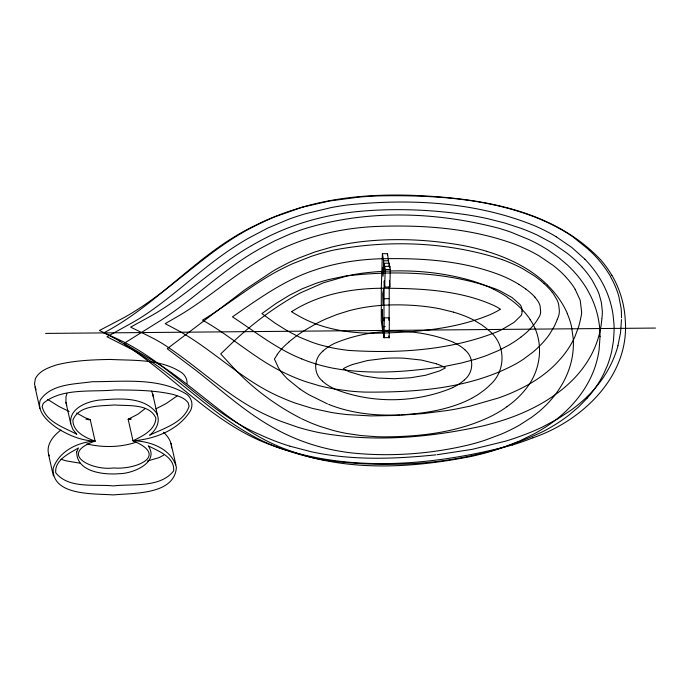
<?xml version="1.0" encoding="UTF-8"?>
<svg xmlns="http://www.w3.org/2000/svg" width="690" height="690" viewBox="0 0 690 690"><rect width="100%" height="100%" fill="white"/><g stroke="black" fill="none" stroke-linecap="round" stroke-linejoin="round"><path stroke-width="1.03" d="M389.238 286.272L389.134 320.462L389.367 317.849L384.244 317.866L383.916 320.859L384.175 281.416L384.33 280.813L384.701 287.083L389.824 287.066L390.316 269.436L389.867 266.323L384.744 266.34L384.278 268.496L384.002 263.295L383.994 268.859L382.959 276.311L382.648 270.333L382.881 267.677L383.235 273.507L383.649 260.811L382.398 253.687L387.521 253.67L388.712 263.175M382.398 253.687L381.32 287.247L381.268 320.885L382.605 330.156L382.286 309.491L382.985 331.485L383.183 333.192L383.364 329.716L384.063 337.962L384.244 317.866M388.824 335.952L389.186 337.936L389.367 317.849M621.509 317.857L621.388 311.733A69.474 65.567 -12.7 0 0 621.086 308.051L618.749 296.096A88.441 83.473 -12.7 0 0 615.523 286.885A105.51 99.576 -12.7 0 0 612.349 280.054L610.443 276.535M621.492 319.574L620.534 332.709L617.921 345.724M384.701 287.083L385.193 269.454L384.744 266.34M171.474 447.888C171.775 441.773 167.825 436.304 163.59 432.233M387.418 255.067L387.521 253.67M601.922 318.521L602.241 314.838A49.749 46.955 -12.7 0 0 602.336 311.112L601.361 302.513L599.17 294.406A69.086 65.205 -12.7 0 0 597.393 290.033L592.745 281.201A102.017 96.281 -12.7 0 0 582.239 267.272M601.878 318.935L601.68 320.738A102.603 96.842 -12.7 0 1 599.765 332.364C587.863 382.683 537.915 411.309 491.375 423.677A285.677 269.626 -12.7 0 1 483.492 425.773C430.086 437.572 373.885 442.644 319.72 432.716A227.433 214.65 -12.7 0 1 297.58 427.145L280.563 421.185A224.5 211.882 -12.7 0 1 268.125 415.803C229.114 398.38 199.022 367.166 163.513 344.25A161.581 152.499 -12.7 0 0 150.48 336.944L130.617 327.12L150.429 316.27C186.395 296.062 215.616 265.986 251.531 245.649M389.514 267.755L389.867 266.323M580.514 319.263L581.325 315.313A32.999 31.145 -12.7 0 0 581.567 313.458L581.584 313.277A25.97 24.512 -12.7 0 0 581.653 312.173L580.273 300.745A38.071 35.932 -12.7 0 0 579.997 299.771L575.175 289.317M580.428 319.634L580.023 321.368A85.379 80.583 -12.7 0 1 578.634 326.767L574.615 337.436A93.952 88.674 -12.7 0 1 560.039 359.352C545.566 376.033 525.892 387.349 505.537 395.361A203.783 192.329 -12.7 0 1 498.672 397.914L470.287 406.082M66.956 393.628L66.007 396.509L65.921 402.322L70.768 423.832L72.855 429.387L76.806 434.286C64.265 427.515 45.989 422.021 42.15 406.652L43.228 403.365C61.841 387.547 92.201 392.274 114.876 389.945C134.257 390.048 153.87 390.083 172.871 394.387C178.443 396.129 184.704 397.776 188.223 402.848L189.095 406.281C183.626 422.737 163.797 428.274 149.618 435.2C153.939 431.871 157.38 427.119 158.131 421.616A15.965 15.068 -12.7 0 0 156.242 412.603C142.951 396.034 118.059 398.648 99.127 400.096C86.811 401.571 68.664 408.48 70.768 423.832M557.287 319.41L557.831 318.055A24.823 23.426 -12.7 0 0 559.133 313.881L559.323 311.94A25.237 23.822 -12.7 0 0 559.34 310.655L558.771 305.101A26.893 25.383 -12.7 0 0 558.659 304.575L558.236 302.979A26.41 24.926 -12.7 0 0 556.977 299.805L553.829 294.457A55.528 52.414 -12.7 0 0 552.725 292.922L552.267 292.319M557.235 319.539L556.683 320.885A67.482 63.687 -12.7 0 1 553.639 327.509L549.551 334.253A84.387 79.652 -12.7 0 1 541.141 344.474L536.673 348.855A103.371 97.566 -12.7 0 1 532.732 352.288L523.227 359.369A117.291 110.702 -12.7 0 1 516.5 363.535C470.589 388.651 416.458 392.455 365.079 392.101A234.773 221.585 -12.7 0 1 349.364 391.023L335.133 389.091A190.319 179.624 -12.7 0 1 319.004 385.65L305.937 381.734A183.488 173.173 -12.7 0 1 290.654 375.757L286.315 373.764M277.337 354.557L274.404 359.024L278.372 367.615A51.974 49.05 -12.7 0 0 285.194 376.542L286.238 377.715A75.883 71.613 -12.7 0 0 287.739 379.19L299.771 388.884M524.495 390.531C541.443 371.298 545.143 340.946 530.032 319.582M587.233 398.096L578.6 406.928L569.224 414.888A156.38 147.591 -12.7 0 1 555.812 424.247L553.88 425.445A178.4 168.377 -12.7 0 1 543.694 431.198C476.186 463.758 397.578 469.993 324.024 460.023A241.905 228.304 -12.7 0 1 287.394 450.622C226.363 432.328 185.696 380.061 131.911 349.407L106.959 336.746L131.911 322.911A188.543 177.942 -12.7 0 0 143.744 315.761C176.907 293.862 204.913 265.012 238.766 244.07A282.322 266.452 -12.7 0 1 247.538 238.74L267.763 228.062L288.825 219.222A243.147 229.485 -12.7 0 1 305.472 213.745L331.278 207.561A280.554 264.788 -12.7 0 1 348.053 204.887C410.334 198.47 475.427 201.816 533.991 225.501A189 178.382 -12.7 0 1 556.295 236.791M529.946 329.165L533.292 325.439A54.683 51.612 -12.7 0 0 536.898 320.583L539.494 316.313A12.541 11.834 -12.7 0 0 540.339 314.14L540.503 313.234A16.319 15.404 -12.7 0 0 540.641 311.613L540.123 306.015A17.543 16.56 -12.7 0 0 538.26 301.737A29.247 27.609 -12.7 0 0 537.234 300.141L534.879 297.166M323.032 351.106C313.588 358.429 313.036 373.583 322.541 381.104M464.37 379.862C473.806 372.54 474.366 357.377 464.862 349.865M145.366 408.428L137.922 414.19L128.15 419.261L132.998 440.772C170.033 456.271 134.636 470.08 113.6 467.932C92.512 471.003 57.417 454.158 95.082 441.1L90.235 419.598L85.163 417.752L76.659 413.051M289.041 341.757L296.743 335.72A146.884 138.63 -12.7 0 1 304.083 330.726L316.503 323.498A152.861 144.27 -12.7 0 1 325.628 319.056L337.031 314.476L349.14 310.707A152.111 143.563 -12.7 0 1 357.877 308.637C375.757 304.902 394.137 304.238 412.327 305.342A212.028 200.109 -12.7 0 1 431.086 307.274L433.587 307.671A177.735 167.748 -12.7 0 1 439.823 308.784L453.606 312.139M60.97 430.043C53.13 435.657 45.057 445.8 49.24 455.883M177.028 396L166.118 403.572L155.862 408.877M521.097 336.979L516.551 340.274A117.464 110.866 -12.7 0 1 508.573 345.285L498.197 350.684L486.735 355.454A166.661 157.294 -12.7 0 1 483.405 356.652L475.833 359.128M506.995 406.721L502.165 409.989A118.585 111.918 -12.7 0 1 489.822 416.881C457.091 432.492 420.236 436.701 384.33 436.865A235.859 222.603 -12.7 0 1 375.645 436.658L361.224 435.58L347.329 433.57A179.115 169.05 -12.7 0 1 333.727 430.586L320.427 426.541A171.655 162.012 -12.7 0 1 309.75 422.427L303.453 419.598M389.427 266.357L389.229 263.218L389.048 266.478M256.18 262.571C229.132 278.803 205.551 300.133 178.331 316.063L165.186 323.662L178.331 330.631C213.978 350.408 242.777 381.078 280.632 397.181A203.248 191.829 -12.7 0 0 295.536 403.193L312.475 408.42L331.148 412.422A231.892 218.859 -12.7 0 0 347.613 414.621L370.754 415.915L396.353 415.466M471.736 398.277L476.747 395.396A79.66 75.184 -12.7 0 0 478.644 394.18L484.415 389.979A61.35 57.9 -12.7 0 0 489.9 385.011C506.555 370.772 506.003 343.335 488.391 330.13A66.913 63.152 -12.7 0 0 480.689 324.222L474.737 320.652M163.772 455.141L159.011 457.651L147.496 460.98M452.787 387.633C415.613 403.236 371.272 403.9 333.865 388.677M132.998 440.772C142.373 436.166 155.44 430.051 155.88 418.08C149.238 403.219 128.03 406.177 114.626 404.944C100.766 406.212 79.419 404.538 72.916 419.925C72.605 431.69 85.56 437.848 95.082 441.1C77.936 441.919 58.84 451.295 53.156 468.458C51.923 496.377 95.056 493.41 113.151 494.928C132.721 492.953 174.518 495.179 176.399 467.38C171.758 448.914 150.299 440.979 132.998 440.772C154.845 439.228 178.762 429.974 190.552 410.567A14.456 13.645 -12.7 0 0 187.128 394.577C159.304 377.051 123.803 381.803 92.434 381.691C74.753 384.356 51.215 383.528 40.175 400.235C36.82 411.93 47.653 421.211 56.071 427.377C67.68 434.993 81.04 440.686 95.082 441.1M532.861 437.822C582.308 420.926 629.875 375.929 625.235 319.841A110.176 103.983 -12.7 0 0 611.901 275.276M352.357 364.544L367.477 360.542L384.968 358.36A157.311 148.471 -12.7 0 1 404.064 358.196L421.487 360.068L436.477 363.803M135.74 442.342C120.086 447.482 102.758 447.698 86.776 443.911M512.463 444.998C434.812 465.56 349.062 473.582 272.222 445.455C212.822 424.385 172.164 373.782 119.87 341.274M294.923 209.432C331.726 197.461 370.746 194.166 409.265 195.227C476.807 197.582 552.181 208.354 600.861 260.027A116.17 109.641 -12.7 0 1 611.84 275.31M475.358 359.266L461.377 363.018L445.568 366.243M303.246 206.905L275.077 216.738A252.868 238.662 -12.7 0 0 258.163 224.448C208.061 247.882 171.56 291.456 123.45 317.909L99.42 330.493L123.527 341.809C172.914 366.64 208.354 412.68 259.69 434.536A239.801 226.329 -12.7 0 0 289.964 446.206M303.341 206.948L330.036 200.902L359.231 197.081A358.334 338.195 -12.7 0 1 380.802 195.839C435.269 195.003 491.616 198.608 542.314 220.084M469.683 406.22L456.978 408.851A338.126 319.125 -12.7 0 1 447.448 410.49L423.03 413.595L396.724 415.449M444.99 366.338C407.988 371.91 369.84 374.955 332.796 368.149A167.515 158.105 -12.7 0 1 301.711 358.904M437.253 454.701L472.184 449.354L505.554 441.16A272.895 257.56 -12.7 0 0 516.931 437.477L526.677 433.872A222.284 209.795 -12.7 0 0 542.513 426.998L557.503 419.02L570.958 410.231A143.52 135.456 -12.7 0 0 585.767 398.044L589.76 394.076A126.46 119.353 -12.7 0 0 595.436 387.832L598.765 383.726A113.746 107.355 -12.7 0 0 618.007 345.742M435.977 454.839C399.665 458.54 362.776 460.213 326.568 454.607A260.941 246.278 -12.7 0 1 311.397 451.795L289.964 446.197M88.199 419.787L90.235 419.598L85.957 419.244M131.359 418.985L128.15 419.261L130.186 419.399M403.84 414.63C423.117 413.448 442.497 410.429 460.566 403.4A101.999 96.264 -12.7 0 0 471.744 398.294M403.296 414.664L402.486 414.707M401.408 414.759L401.951 414.733M400.062 414.828L391.454 415.07A196.572 185.524 -12.7 0 1 377.249 414.759C360.974 413.802 344.759 410.697 329.553 404.745M389.229 263.218L384.106 263.235M45.583 333.417L655.5 328.061M383.649 260.811L388.772 260.794M385.193 269.454L390.316 269.436M383.752 298.71L388.875 298.692M383.131 326.612L385.175 326.603M384.166 337.643L389.289 337.626M80.221 463.206L66.059 460.851L61.005 459.212M486.786 251.367C509.125 258.12 530.886 268.669 547.653 285.194M473.651 281.313C437.555 270.454 398.975 268.574 361.689 273.292A193.528 182.652 -12.7 0 0 347.553 275.853L323.524 282.762L300.788 292.733A202.981 191.579 -12.7 0 0 294.466 296.139C272.981 308.508 252.989 323.507 234.824 340.351L220.714 353.927L234.669 369.064C253.635 389.005 276.138 405.66 300.616 418.226M502.096 259.552C448.466 241.94 389.764 239.594 334.417 249.935A203.662 192.217 -12.7 0 0 311.181 256.404L292.595 263.727A215.478 203.369 -12.7 0 0 284.271 267.668C255.05 281.96 230.262 303.445 202.515 320.16C231.288 336.168 255.541 359.404 285.522 373.394M329.199 404.607L328.664 404.392M301.72 358.886C276.414 348.847 255.041 331.588 232.444 316.848C258.319 299.029 284.263 280.062 314.45 270.161C335.262 263.037 357.23 259.647 379.172 258.81C420.305 257.81 462.636 260.259 501.294 275.483A133.748 126.236 -12.7 0 1 509.358 279.114L512.282 280.606A122.423 115.549 -12.7 0 1 518.923 284.358M327.465 403.909L308.973 394.758A143.822 135.74 -12.7 0 1 299.771 388.893M69.112 411.473L58.935 406.462L47.731 399.441M302.945 419.356L301.513 418.666M453.537 342.292C416.13 327.069 371.789 327.724 334.615 343.335A47.532 44.859 -12.7 0 0 322.954 351.029M493.773 289.317L498.361 291.697A115.972 109.451 -12.7 0 1 503.985 294.975L507.547 297.295M556.278 236.817L571.82 247.469L584.913 259.224M518.923 284.358L525.806 288.981M389.453 280.796L389.824 287.066M573.416 237.256L588.958 249.763M541.512 281.339L544.091 283.581M565.481 276.595L568.577 280.088A80.256 75.745 -12.7 0 1 575.193 289.308M582.265 267.246L578.694 263.477A130.695 123.355 -12.7 0 0 567.111 253.221L553.061 243.51L537.32 235.1A204.43 192.941 -12.7 0 0 520.113 228.002L504.45 222.922L487.813 218.704A322.325 304.212 -12.7 0 0 468.044 214.961C430.827 209.45 392.843 207.949 355.367 211.778A284.263 268.289 -12.7 0 0 347.329 212.779C320.367 216.47 293.888 224.112 269.428 236.075A258.25 243.734 -12.7 0 0 251.531 245.657M567.24 313.502L568.482 316.572A85.25 80.454 -12.7 0 1 571.501 326.474L573.286 338.937A85.931 81.101 -12.7 0 1 572.924 352.124C570.156 377.516 554.562 400.088 534.448 415.182A127.089 119.948 -12.7 0 1 531.576 417.312L519.717 424.988A161.081 152.024 -12.7 0 1 500.517 434.441L484.837 440.298A226.527 213.797 -12.7 0 1 469.286 444.783C430.922 453.968 390.876 456.944 351.615 452.925A223.18 210.64 -12.7 0 1 337.505 450.803C316.244 446.965 295.579 439.815 276.587 429.516A231.926 218.894 -12.7 0 1 267.987 424.626C241.793 409.023 219.144 388.401 195.167 369.754L167.213 348.726L244.993 289.697L272.447 271.412A238.964 225.535 -12.7 0 1 278.312 268.074L287.92 263.054A208.415 196.702 -12.7 0 1 299.175 257.905L315.201 251.85L331.476 247.124A227.027 214.262 -12.7 0 1 359.145 241.957C391.954 237.955 425.368 239.301 457.953 244.614A240.086 226.596 -12.7 0 1 486.795 251.332M65.921 402.322L66.714 405.159M36.035 389.79L34.5 384.175L35.328 378.732C39.252 370.935 47.895 367.848 55.623 365.165C73.416 360.465 91.882 359.792 110.176 359.438C134.3 360.68 161.434 358.74 182.281 373.066A14.456 13.645 -12.7 0 1 187.094 383.493M171.025 443.351L175.872 464.862M152.714 394.042L157.562 415.544M34.992 386.969L39.839 408.48M48.542 454.46L53.389 475.962M151.395 391.101A15.965 15.068 -12.7 0 1 153.327 397.061M502.079 259.595A154.405 145.728 -12.7 0 1 522.382 268.514L533.793 275.526A107.769 101.715 -12.7 0 1 541.521 281.33M544.074 283.607A72.657 68.569 -12.7 0 1 552.293 292.293M256.18 262.579A266.737 251.746 -12.7 0 1 270.152 254.601C302.574 237.101 339.17 228.174 375.852 226.484C420.952 224.733 467.018 227.717 509.945 242.501A191.311 180.556 -12.7 0 1 521.942 247.21L527.807 249.892A153.672 145.029 -12.7 0 1 539.209 255.956L552.914 265.245A110.849 104.621 -12.7 0 1 565.498 276.578M525.771 289.032A62.419 58.917 -12.7 0 1 534.923 297.123M529.963 329.182A81.273 76.702 -12.7 0 1 521.079 336.962M119.862 341.283A172.414 162.719 -12.7 0 0 103.724 332.89C158.476 304.212 197.806 253.196 253.739 226.216A250.737 236.644 -12.7 0 1 294.923 209.424M532.87 437.839A266.478 251.505 -12.7 0 1 512.463 444.99M542.271 220.162A184.549 174.173 -12.7 0 1 573.468 237.188M588.889 249.832A123.407 116.472 -12.7 0 1 610.547 276.483M277.225 354.488A62.342 58.84 -12.7 0 1 289.153 341.878M453.589 312.208A109.658 103.491 -12.7 0 1 474.78 320.574M333.917 388.574A47.541 44.867 -12.7 0 1 322.463 381.19M453.485 342.387A47.532 44.867 -12.7 0 1 464.939 349.778M464.448 379.94A47.541 44.867 -12.7 0 1 452.743 387.538M584.904 259.233A121.621 114.79 -12.7 0 1 597.014 274.034L599.394 277.716A111.211 104.958 -12.7 0 1 604.733 287.488L606.363 291.102A108.028 101.956 -12.7 0 1 610.158 301.625L611.228 305.567A107.744 101.689 -12.7 0 1 613.022 314.614L613.945 323.593A113.272 106.907 -12.7 0 1 614.1 330.829L613.462 340.843L611.737 351.124A107.338 101.309 -12.7 0 1 607.105 366.174L603.741 373.747A113.738 107.347 -12.7 0 1 587.207 398.078M352.383 364.596A47.239 44.583 -12.7 0 0 344.276 368.149L343.292 368.805L349.14 371.746L362.974 375.834L377.939 378.051L394.18 378.715L410.438 377.766L425.488 375.282L439.461 370.953L445.404 367.908L444.42 367.313A47.239 44.583 -12.7 0 0 436.451 363.863M473.633 281.348A144.84 136.698 -12.7 0 1 493.79 289.291M507.435 297.45A86.466 81.61 -12.7 0 1 530.196 319.479M524.555 390.566A89.208 84.197 -12.7 0 1 506.952 406.669M547.558 285.272A97.954 92.443 -12.7 0 1 567.344 313.458M383.355 301.314L383.278 304.911L382.734 293.854L383.502 289.627L383.355 301.314M600.05 336.41L599.118 349.709A103.267 97.463 -12.7 0 1 598.161 355.264C592.124 385.9 570.578 411.344 544.617 427.671A164.125 154.896 -12.7 0 1 533.896 433.976L519.398 441.065L503.838 447.215A263.416 248.616 -12.7 0 1 471.063 456.452C411.326 468.208 347.182 471.951 289.101 450.432C239.551 433.389 203.714 393.628 160.942 365.441L124.036 343.404L161.253 320.082C194.149 298.994 221.895 270.739 255.792 251.082A259.906 245.295 -12.7 0 1 260.535 248.34L274.611 240.931L288.498 234.704A228.459 215.616 -12.7 0 1 304.187 228.882C367.002 209.243 435.709 211.692 498.913 228.269A230.598 217.643 -12.7 0 1 511.463 232.366L528.712 239.456A169.706 160.175 -12.7 0 1 548.343 250.211L558.857 257.698L567.559 265.124A125.968 118.887 -12.7 0 1 570.018 267.496L572.898 270.463A115.972 109.46 -12.7 0 1 587.233 289.515L590.882 296.424A106.709 100.714 -12.7 0 1 593.943 303.505L594.659 305.429A102.293 96.54 -12.7 0 1 600.041 335.944L600.05 336.41M522.045 311.173L521.933 313.07A8.478 8.004 -12.7 0 1 521.709 314.174L521.58 314.562A6.374 6.012 -12.7 0 1 521.053 315.572L514.024 322.403L501.932 329.587A113.315 106.95 -12.7 0 1 497.516 331.64C450.648 350.322 398.725 353.608 348.812 350.416A183.687 173.363 -12.7 0 1 338.497 348.993L337.324 348.795A165.704 156.397 -12.7 0 1 330.329 347.432L321.807 345.336A144.46 136.344 -12.7 0 1 311.992 342.257L299.512 337.169L287.687 331.045L275.129 323.179L261.907 313.579L276.164 303.384L289.645 295.13L302.065 288.869L315.701 283.452A157.768 148.902 -12.7 0 1 328.759 279.562L343.404 276.449A196.728 185.67 -12.7 0 1 347.527 275.784C397.078 270.282 448.966 271.826 496.145 289.188A117.542 110.935 -12.7 0 1 499.896 290.818L511.997 297.494L519.863 304.437A16.155 15.249 -12.7 0 1 520.631 305.515L521.053 306.239A8.711 8.22 -12.7 0 1 521.623 307.628L521.787 308.275A12.843 12.118 -12.7 0 1 521.951 309.318L522.045 311.173M76.711 451.829C76.418 472.176 104.156 475.048 119.43 473.668C132.385 473.728 159.839 462.766 148.264 445.887C158.303 450.932 175.053 457.194 173.621 470.908C160.218 488.141 132.558 483.647 113.298 485.924C95.073 483.966 68.474 489.115 55.726 472.719C54.493 459.989 69.293 453.425 78.462 447.922L76.711 451.829M292.008 311.432L291.525 311.725L295.225 313.967A154.146 145.478 -12.7 0 0 298.986 316.106C322.635 329.484 350.287 333.546 377.137 333.184C415.233 332.295 454.365 329.44 489.935 314.709A95.556 90.183 -12.7 0 0 493.661 312.967A77.22 72.881 -12.7 0 0 497.74 310.819L498.128 310.595A58.081 54.812 -12.7 0 0 500.44 309.206L498.879 308.214A61.496 58.046 -12.7 0 0 496.515 306.86L496.11 306.645A74.986 70.777 -12.7 0 0 493.764 305.437C459.031 289.852 419.934 288.377 382.45 288.239C351.072 288.377 318.815 294.337 292.008 311.432"/></g></svg>
